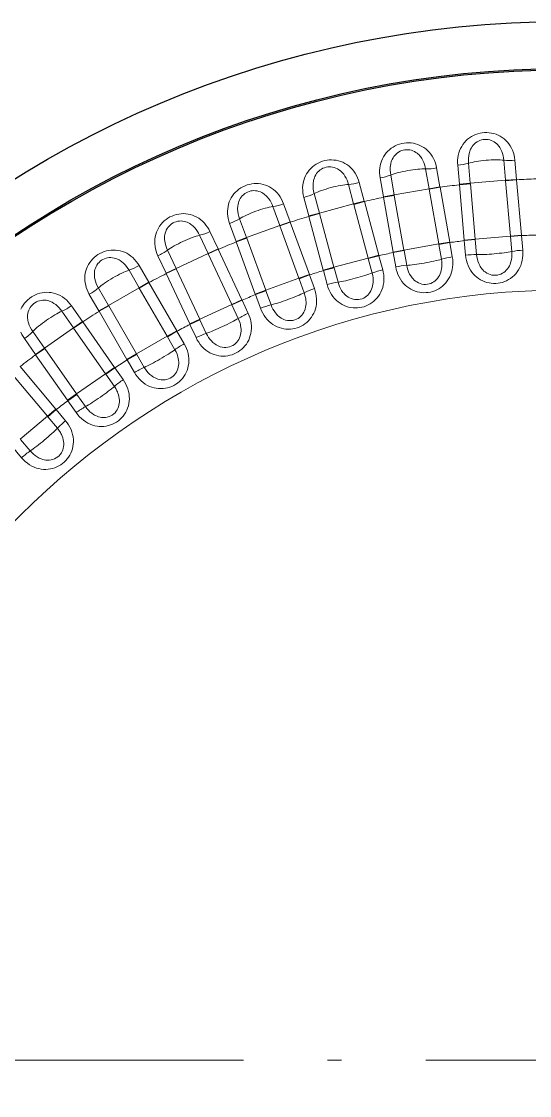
# Model space of a CAD drawing. Extents: x 0 to 297, y 0 to 562.
# Drawn here: x 134.13 to 152.24, y 523.42 to 561.73 of the extents above; entities that cross this region are included whole.
import ezdxf

# ---------------------------------------------------------------- set-up
doc = ezdxf.new("R2010")
doc.units = 0
doc.linetypes.add('DASHDOT', pattern=[18.5, 12, -3, 0.5, -3])

msp = doc.modelspace()

# ---------------------------------------------------------------- linework, layer by layer
at = {"color": 7, "lineweight": 13, "ltscale": 0.01795}
for p, q in [((150.132, 555.958), (150.068, 556.673)), ((151.328, 556.783), (151.389, 556.068)), ((148.538, 556.471), (148.661, 555.764)), ((147.419, 555.545), (147.293, 556.252)), ((144.752, 554.898), (144.565, 555.591)), ((143.093, 555.126), (143.337, 554.451)), ((142.152, 554.02), (141.905, 554.694)), ((139.638, 552.919), (139.333, 553.569)), ((137.964, 552.856), (138.322, 552.234)), ((135.568, 551.395), (135.978, 550.806)), ((134.945, 550.083), (134.532, 550.67))]:
    msp.add_line(p, q, dxfattribs=at)
at = {"color": 7, "lineweight": 13, "ltscale": 0.017124}
for p, q in [((151.721, 556.783), (151.782, 556.1)), ((146.174, 555.986), (146.352, 555.324)), ((144.372, 554.794), (144.195, 555.456)), ((140.849, 554.238), (141.139, 553.617)), ((139.282, 552.751), (138.993, 553.372)), ((134.623, 549.855), (134.231, 550.417))]:
    msp.add_line(p, q, dxfattribs=at)
at = {"color": 7, "lineweight": 13, "ltscale": 0.017125}
for p, q in [((148.93, 556.505), (149.05, 555.831)), ((147.031, 555.475), (146.913, 556.15)), ((143.473, 555.228), (143.708, 554.584)), ((138.321, 553.022), (138.664, 552.429)), ((136.889, 551.405), (136.547, 551.998))]:
    msp.add_line(p, q, dxfattribs=at)
at = {"color": 7, "lineweight": 13, "ltscale": 0.017123}
msp.add_line((149.74, 555.922), (149.681, 556.604), dxfattribs=at)
at = {"color": 7, "lineweight": 13, "ltscale": 0.017951}
msp.add_line((145.786, 555.918), (145.971, 555.224), dxfattribs=at)
at = {"color": 7, "lineweight": 13, "ltscale": 0.009852}
for p, q in [((150.132, 555.958), (149.74, 555.922)), ((151.389, 556.068), (151.782, 556.1)), ((147.419, 555.545), (147.031, 555.475)), ((148.661, 555.764), (149.05, 555.831)), ((145.971, 555.224), (146.352, 555.324)), ((143.337, 554.451), (143.708, 554.584)), ((142.152, 554.02), (141.782, 553.883)), ((151.565, 554.058), (151.957, 554.092)), ((140.781, 553.452), (141.139, 553.617)), ((139.638, 552.919), (139.282, 552.751)), ((138.322, 552.234), (138.664, 552.429)), ((137.23, 551.603), (136.889, 551.405)), ((140.491, 551.091), (140.134, 550.924)), ((134.945, 550.083), (134.623, 549.855)), ((137.135, 549.154), (137.458, 549.379)), ((136.092, 548.444), (135.769, 548.218))]:
    msp.add_line(p, q, dxfattribs=at)
at = {"color": 7, "lineweight": 13, "ltscale": 0.000372138}
msp.add_line((149.741, 555.907), (149.74, 555.922), dxfattribs=at)
at = {"color": 7, "lineweight": 13, "ltscale": 0.009853}
for p, q in [((150.134, 555.941), (149.741, 555.907)), ((151.39, 556.051), (151.783, 556.085)), ((147.422, 555.529), (147.034, 555.46)), ((148.664, 555.748), (149.052, 555.816)), ((145.975, 555.208), (146.356, 555.31)), ((144.757, 554.881), (144.376, 554.779)), ((143.343, 554.436), (143.713, 554.57)), ((142.158, 554.004), (141.787, 553.87)), ((150.307, 553.965), (149.914, 553.931)), ((151.563, 554.075), (151.956, 554.11)), ((140.788, 553.437), (141.145, 553.604)), ((147.767, 553.576), (147.378, 553.507)), ((149.009, 553.794), (149.397, 553.863)), ((149.011, 553.778), (149.4, 553.845)), ((150.308, 553.948), (149.916, 553.913)), ((146.488, 553.292), (146.869, 553.394)), ((146.493, 553.276), (146.873, 553.377)), ((147.769, 553.559), (147.382, 553.49)), ((139.645, 552.904), (139.288, 552.737)), ((145.27, 552.966), (144.889, 552.864)), ((145.274, 552.949), (144.894, 552.846)), ((144.021, 552.572), (144.392, 552.707)), ((144.027, 552.556), (144.398, 552.69)), ((138.33, 552.219), (138.672, 552.417)), ((142.836, 552.141), (142.466, 552.006)), ((142.842, 552.125), (142.472, 551.989)), ((141.626, 551.64), (141.984, 551.806)), ((141.634, 551.624), (141.991, 551.79)), ((137.238, 551.589), (136.897, 551.392)), ((135.988, 550.792), (136.311, 551.018)), ((140.483, 551.107), (140.126, 550.94)), ((139.322, 550.502), (139.663, 550.699)), ((139.33, 550.487), (139.672, 550.684)), ((134.955, 550.069), (134.632, 549.843)), ((138.23, 549.871), (137.888, 549.674)), ((138.238, 549.857), (137.897, 549.659)), ((137.125, 549.168), (137.448, 549.394)), ((136.102, 548.43), (135.78, 548.204)), ((135.053, 547.647), (135.355, 547.901)), ((135.064, 547.634), (135.367, 547.887))]:
    msp.add_line(p, q, dxfattribs=at)
at = {"color": 7, "lineweight": 13, "ltscale": 0.049583}
for p, q in [((149.741, 555.907), (149.914, 553.931)), ((150.134, 555.941), (150.307, 553.965)), ((151.563, 554.075), (151.39, 556.051)), ((151.956, 554.11), (151.783, 556.085)), ((147.422, 555.529), (147.767, 553.576)), ((149.009, 553.794), (148.664, 555.748)), ((149.397, 553.863), (149.052, 555.816)), ((144.392, 552.707), (143.713, 554.57)), ((142.158, 554.004), (142.836, 552.141)), ((141.984, 551.806), (141.145, 553.604)), ((141.787, 553.87), (142.466, 552.006)), ((141.626, 551.64), (140.788, 553.437)), ((139.645, 552.904), (140.483, 551.107)), ((139.663, 550.699), (138.672, 552.417)), ((136.897, 551.392), (137.888, 549.674)), ((137.238, 551.589), (138.23, 549.871)), ((137.448, 549.394), (136.311, 551.018)), ((137.125, 549.168), (135.988, 550.792)), ((134.955, 550.069), (136.092, 548.444)), ((135.355, 547.901), (134.081, 549.42))]:
    msp.add_line(p, q, dxfattribs=at)
at = {"color": 7, "lineweight": 13, "ltscale": 0.03153}
for p, q in [((151.389, 556.068), (150.132, 555.958)), ((145.971, 555.224), (144.752, 554.898)), ((143.337, 554.451), (142.152, 554.02)), ((140.781, 553.452), (139.638, 552.919)), ((144.021, 552.572), (142.836, 552.141)), ((135.978, 550.806), (134.945, 550.083)), ((137.125, 549.168), (136.092, 548.444))]:
    msp.add_line(p, q, dxfattribs=at)
at = {"color": 7, "lineweight": 13, "ltscale": 0.000416652}
msp.add_line((150.134, 555.941), (150.132, 555.958), dxfattribs=at)
at = {"color": 7, "lineweight": 13, "ltscale": 0.000416585}
msp.add_line((151.39, 556.051), (151.389, 556.068), dxfattribs=at)
at = {"color": 7, "lineweight": 13, "ltscale": 0.000370751}
msp.add_line((151.783, 556.085), (151.782, 556.1), dxfattribs=at)
at = {"color": 7, "lineweight": 13, "ltscale": 0.031529}
for p, q in [((148.661, 555.764), (147.419, 555.545)), ((151.563, 554.075), (150.307, 553.965)), ((149.009, 553.794), (147.767, 553.576)), ((146.488, 553.292), (145.27, 552.966)), ((138.322, 552.234), (137.23, 551.603)), ((141.626, 551.64), (140.483, 551.107)), ((139.322, 550.502), (138.23, 549.871))]:
    msp.add_line(p, q, dxfattribs=at)
at = {"color": 7, "lineweight": 13, "ltscale": 0.000416878}
msp.add_line((147.422, 555.529), (147.419, 555.545), dxfattribs=at)
at = {"color": 7, "lineweight": 13, "ltscale": 0.000416745}
msp.add_line((148.664, 555.748), (148.661, 555.764), dxfattribs=at)
at = {"color": 7, "lineweight": 13, "ltscale": 0.00037054}
msp.add_line((149.052, 555.816), (149.05, 555.831), dxfattribs=at)
at = {"color": 7, "lineweight": 13, "ltscale": 0.000416948}
msp.add_line((145.975, 555.208), (145.971, 555.224), dxfattribs=at)
at = {"color": 7, "lineweight": 13, "ltscale": 0.049582}
for p, q in [((146.488, 553.292), (145.975, 555.208)), ((146.869, 553.394), (146.356, 555.31)), ((144.757, 554.881), (145.27, 552.966)), ((139.288, 552.737), (140.126, 550.94)), ((139.322, 550.502), (138.33, 552.219))]:
    msp.add_line(p, q, dxfattribs=at)
at = {"color": 7, "lineweight": 13, "ltscale": 0.000371442}
msp.add_line((146.356, 555.31), (146.352, 555.324), dxfattribs=at)
at = {"color": 7, "lineweight": 13, "ltscale": 0.000371645}
msp.add_line((147.034, 555.46), (147.031, 555.475), dxfattribs=at)
at = {"color": 7, "lineweight": 13, "ltscale": 0.049581}
for p, q in [((147.034, 555.46), (147.378, 553.507)), ((144.021, 552.572), (143.343, 554.436)), ((134.632, 549.843), (135.769, 548.218))]:
    msp.add_line(p, q, dxfattribs=at)
at = {"color": 7, "lineweight": 13, "ltscale": 0.009851}
for p, q in [((144.752, 554.898), (144.372, 554.794)), ((135.978, 550.806), (136.302, 551.031))]:
    msp.add_line(p, q, dxfattribs=at)
at = {"color": 7, "lineweight": 13, "ltscale": 0.000370949}
msp.add_line((144.376, 554.779), (144.372, 554.794), dxfattribs=at)
at = {"color": 7, "lineweight": 13, "ltscale": 0.049584}
for p, q in [((144.376, 554.779), (144.889, 552.864)), ((135.053, 547.647), (133.779, 549.167))]:
    msp.add_line(p, q, dxfattribs=at)
at = {"color": 7, "lineweight": 13, "ltscale": 0.000417245}
msp.add_line((144.757, 554.881), (144.752, 554.898), dxfattribs=at)
at = {"color": 7, "lineweight": 13, "ltscale": 0.017126}
for p, q in [((141.782, 553.883), (141.549, 554.527)), ((135.909, 551.591), (136.302, 551.031))]:
    msp.add_line(p, q, dxfattribs=at)
at = {"color": 7, "lineweight": 13, "ltscale": 0.000417167}
msp.add_line((143.343, 554.436), (143.337, 554.451), dxfattribs=at)
at = {"color": 7, "lineweight": 13, "ltscale": 0.000370629}
msp.add_line((143.713, 554.57), (143.708, 554.584), dxfattribs=at)
at = {"color": 7, "lineweight": 13, "ltscale": 0.017949}
for p, q in [((140.479, 554.103), (140.781, 553.452)), ((137.23, 551.603), (136.87, 552.224))]:
    msp.add_line(p, q, dxfattribs=at)
at = {"color": 7, "lineweight": 13, "ltscale": 0.000417428}
msp.add_line((142.158, 554.004), (142.152, 554.02), dxfattribs=at)
at = {"color": 7, "lineweight": 13, "ltscale": 0.000424319}
msp.add_line((150.307, 553.965), (150.308, 553.948), dxfattribs=at)
at = {"color": 7, "lineweight": 13, "ltscale": 0.000424285}
msp.add_line((151.565, 554.058), (151.563, 554.075), dxfattribs=at)
at = {"color": 7, "lineweight": 13, "ltscale": 0.013375}
for p, q in [((151.565, 554.058), (151.61, 553.525)), ((146.493, 553.276), (146.63, 552.759)), ((147.863, 553.032), (147.769, 553.559)), ((138.506, 549.394), (138.238, 549.857))]:
    msp.add_line(p, q, dxfattribs=at)
at = {"color": 7, "lineweight": 13, "ltscale": 0.000445666}
msp.add_line((151.957, 554.092), (151.956, 554.11), dxfattribs=at)
at = {"color": 7, "lineweight": 13, "ltscale": 0.012962}
for p, q in [((151.957, 554.092), (152.003, 553.575)), ((146.873, 553.377), (147.008, 552.876)), ((141.991, 551.79), (142.21, 551.32)), ((142.649, 551.502), (142.472, 551.989)), ((140.353, 550.454), (140.134, 550.924)), ((139.672, 550.684), (139.932, 550.235))]:
    msp.add_line(p, q, dxfattribs=at)
at = {"color": 7, "lineweight": 13, "ltscale": 0.000370987}
msp.add_line((141.145, 553.604), (141.139, 553.617), dxfattribs=at)
at = {"color": 7, "lineweight": 13, "ltscale": 0.000369975}
msp.add_line((141.787, 553.87), (141.782, 553.883), dxfattribs=at)
at = {"color": 7, "lineweight": 13, "ltscale": 0.00042459}
msp.add_line((147.767, 553.576), (147.769, 553.559), dxfattribs=at)
at = {"color": 7, "lineweight": 13, "ltscale": 0.000424458}
msp.add_line((149.011, 553.778), (149.009, 553.794), dxfattribs=at)
at = {"color": 7, "lineweight": 13, "ltscale": 0.013374}
for p, q in [((149.011, 553.778), (149.104, 553.251)), ((145.414, 552.433), (145.274, 552.949)), ((143.026, 551.622), (142.842, 552.125)), ((140.717, 550.607), (140.491, 551.091)), ((139.33, 550.487), (139.597, 550.023)), ((137.135, 549.154), (137.441, 548.715)), ((135.064, 547.634), (135.408, 547.224)), ((134.443, 546.414), (134.098, 546.824))]:
    msp.add_line(p, q, dxfattribs=at)
at = {"color": 7, "lineweight": 13, "ltscale": 0.000446158}
msp.add_line((149.4, 553.845), (149.397, 553.863), dxfattribs=at)
at = {"color": 7, "lineweight": 13, "ltscale": 0.012961}
for p, q in [((149.4, 553.845), (149.49, 553.335)), ((149.961, 553.397), (149.916, 553.913)), ((147.471, 552.979), (147.382, 553.49)), ((145.028, 552.346), (144.894, 552.846)), ((144.398, 552.69), (144.575, 552.203)), ((137.458, 549.379), (137.756, 548.955)), ((135.367, 547.887), (135.7, 547.49)), ((134.13, 546.172), (133.797, 546.57))]:
    msp.add_line(p, q, dxfattribs=at)
at = {"color": 7, "lineweight": 13, "ltscale": 0.000445766}
msp.add_line((149.914, 553.931), (149.916, 553.913), dxfattribs=at)
at = {"color": 7, "lineweight": 13, "ltscale": 0.013373}
for p, q in [((150.356, 553.416), (150.308, 553.948)), ((144.027, 552.556), (144.209, 552.053)), ((141.634, 551.624), (141.859, 551.139)), ((136.41, 547.993), (136.102, 548.43))]:
    msp.add_line(p, q, dxfattribs=at)
at = {"color": 7, "lineweight": 13, "ltscale": 0.000417445}
msp.add_line((140.788, 553.437), (140.781, 553.452), dxfattribs=at)
at = {"color": 7, "lineweight": 13, "ltscale": 0.000424812}
msp.add_line((146.493, 553.276), (146.488, 553.292), dxfattribs=at)
at = {"color": 7, "lineweight": 13, "ltscale": 0.000445354}
msp.add_line((146.873, 553.377), (146.869, 553.394), dxfattribs=at)
at = {"color": 7, "lineweight": 13, "ltscale": 0.00044629}
msp.add_line((147.378, 553.507), (147.382, 553.49), dxfattribs=at)
at = {"color": 7, "lineweight": 13, "ltscale": 0.000417606}
msp.add_line((139.645, 552.904), (139.638, 552.919), dxfattribs=at)
at = {"color": 7, "lineweight": 13, "ltscale": 0.000445552}
msp.add_line((144.889, 552.864), (144.894, 552.846), dxfattribs=at)
at = {"color": 7, "lineweight": 13, "ltscale": 0.000425009}
msp.add_line((145.27, 552.966), (145.274, 552.949), dxfattribs=at)
at = {"color": 7, "lineweight": 13, "ltscale": 0.000370776}
msp.add_line((138.672, 552.417), (138.664, 552.429), dxfattribs=at)
at = {"color": 7, "lineweight": 13, "ltscale": 0.000371724}
msp.add_line((139.288, 552.737), (139.282, 552.751), dxfattribs=at)
at = {"color": 7, "lineweight": 13, "ltscale": 0.00042525}
msp.add_line((144.027, 552.556), (144.021, 552.572), dxfattribs=at)
at = {"color": 7, "lineweight": 13, "ltscale": 0.000446369}
msp.add_line((144.398, 552.69), (144.392, 552.707), dxfattribs=at)
at = {"color": 7, "lineweight": 13, "ltscale": 0.000417516}
msp.add_line((138.33, 552.219), (138.322, 552.234), dxfattribs=at)
at = {"color": 7, "lineweight": 13, "ltscale": 0.000424077}
msp.add_line((142.836, 552.141), (142.842, 552.125), dxfattribs=at)
at = {"color": 7, "lineweight": 13, "ltscale": 0.000445792}
msp.add_line((141.991, 551.79), (141.984, 551.806), dxfattribs=at)
at = {"color": 7, "lineweight": 13, "ltscale": 0.000445196}
msp.add_line((142.466, 552.006), (142.472, 551.989), dxfattribs=at)
at = {"color": 7, "lineweight": 13, "ltscale": 0.000371143}
msp.add_line((136.897, 551.392), (136.889, 551.405), dxfattribs=at)
at = {"color": 7, "lineweight": 13, "ltscale": 0.000417706}
msp.add_line((137.238, 551.589), (137.23, 551.603), dxfattribs=at)
at = {"color": 7, "lineweight": 13, "ltscale": 0.00042565}
msp.add_line((141.634, 551.624), (141.626, 551.64), dxfattribs=at)
at = {"color": 7, "lineweight": 13, "ltscale": 0.000370019}
msp.add_line((136.311, 551.018), (136.302, 551.031), dxfattribs=at)
at = {"color": 7, "lineweight": 13, "ltscale": 0.000444893}
msp.add_line((140.126, 550.94), (140.134, 550.924), dxfattribs=at)
at = {"color": 7, "lineweight": 13, "ltscale": 0.000424428}
msp.add_line((140.483, 551.107), (140.491, 551.091), dxfattribs=at)
at = {"color": 7, "lineweight": 13, "ltscale": 0.000416954}
msp.add_line((135.988, 550.792), (135.978, 550.806), dxfattribs=at)
at = {"color": 7, "lineweight": 13, "ltscale": 0.000445525}
msp.add_line((139.672, 550.684), (139.663, 550.699), dxfattribs=at)
at = {"color": 7, "lineweight": 13, "ltscale": 0.000424518}
msp.add_line((139.33, 550.487), (139.322, 550.502), dxfattribs=at)
at = {"color": 7, "lineweight": 13, "ltscale": 0.000371642}
msp.add_line((134.632, 549.843), (134.623, 549.855), dxfattribs=at)
at = {"color": 7, "lineweight": 13, "ltscale": 0.000417391}
msp.add_line((134.955, 550.069), (134.945, 550.083), dxfattribs=at)
at = {"color": 7, "lineweight": 13, "ltscale": 0.000424709}
msp.add_line((138.23, 549.871), (138.238, 549.857), dxfattribs=at)
at = {"color": 7, "lineweight": 13, "ltscale": 0.000446362}
msp.add_line((137.458, 549.379), (137.448, 549.394), dxfattribs=at)
at = {"color": 7, "lineweight": 13, "ltscale": 0.000445907}
msp.add_line((137.888, 549.674), (137.897, 549.659), dxfattribs=at)
at = {"color": 7, "lineweight": 13, "ltscale": 0.01296}
for p, q in [((138.156, 549.21), (137.897, 549.659)), ((136.077, 547.779), (135.78, 548.204))]:
    msp.add_line(p, q, dxfattribs=at)
at = {"color": 7, "lineweight": 13, "ltscale": 0.000424361}
msp.add_line((137.135, 549.154), (137.125, 549.168), dxfattribs=at)
at = {"color": 7, "lineweight": 13, "ltscale": 0.000446799}
msp.add_line((135.769, 548.218), (135.78, 548.204), dxfattribs=at)
at = {"color": 7, "lineweight": 13, "ltscale": 0.000425017}
msp.add_line((136.092, 548.444), (136.102, 548.43), dxfattribs=at)
at = {"color": 7, "lineweight": 13, "ltscale": 0.000445735}
msp.add_line((135.367, 547.887), (135.355, 547.901), dxfattribs=at)
at = {"color": 7, "lineweight": 13, "ltscale": 0.031528}
msp.add_line((135.053, 547.647), (134.087, 546.837), dxfattribs=at)
at = {"color": 7, "lineweight": 13, "ltscale": 0.000424295}
msp.add_line((135.064, 547.634), (135.053, 547.647), dxfattribs=at)
at = {"color": 7, "linetype": 'DASHDOT', "lineweight": 13}
msp.add_line((111.542, 524.68), (195.462, 524.68), dxfattribs=at)
at = {"color": 7, "lineweight": 13}
for points in [[(149.681, 556.604), (149.676, 556.693), (149.678, 556.782), (149.686, 556.87), (149.701, 556.956), (149.722, 557.04), (149.75, 557.122), (149.784, 557.201), (149.824, 557.276), (149.869, 557.346), (149.92, 557.411), (149.975, 557.472), (150.036, 557.528), (150.101, 557.578), (150.17, 557.623), (150.242, 557.662), (150.318, 557.696), (150.397, 557.723), (150.477, 557.744), (150.559, 557.758), (150.642, 557.766), (150.725, 557.767), (150.808, 557.762), (150.89, 557.75), (150.971, 557.731), (151.049, 557.706), (151.126, 557.675), (151.199, 557.638), (151.269, 557.594), (151.335, 557.545), (151.396, 557.491), (151.453, 557.431), (151.506, 557.367), (151.555, 557.294), (151.599, 557.216), (151.636, 557.135), (151.667, 557.05), (151.692, 556.963), (151.71, 556.874), (151.721, 556.783)], [(150.068, 556.673), (150.064, 556.763), (150.066, 556.852), (150.075, 556.938), (150.091, 557.022), (150.102, 557.062), (150.114, 557.101), (150.128, 557.139), (150.144, 557.175), (150.172, 557.227), (150.203, 557.276), (150.238, 557.321), (150.276, 557.362), (150.321, 557.402), (150.37, 557.437), (150.422, 557.466), (150.476, 557.49), (150.532, 557.508), (150.59, 557.52), (150.648, 557.526), (150.707, 557.526), (150.765, 557.52), (150.823, 557.508), (150.879, 557.49), (150.934, 557.466), (150.986, 557.437), (151.035, 557.402), (151.072, 557.37), (151.107, 557.336), (151.14, 557.298), (151.163, 557.268), (151.185, 557.236), (151.223, 557.168), (151.257, 557.095), (151.284, 557.017), (151.303, 556.941), (151.318, 556.863), (151.328, 556.783)], [(146.913, 556.15), (146.901, 556.238), (146.895, 556.326), (146.895, 556.415), (146.903, 556.502), (146.916, 556.588), (146.937, 556.672), (146.964, 556.753), (146.997, 556.832), (147.036, 556.905), (147.081, 556.974), (147.131, 557.04), (147.186, 557.101), (147.246, 557.157), (147.311, 557.207), (147.38, 557.253), (147.453, 557.293), (147.529, 557.326), (147.607, 557.354), (147.687, 557.376), (147.769, 557.391), (147.852, 557.399), (147.935, 557.401), (148.018, 557.396), (148.1, 557.385), (148.18, 557.367), (148.259, 557.342), (148.335, 557.312), (148.408, 557.274), (148.478, 557.231), (148.545, 557.182), (148.607, 557.128), (148.664, 557.068), (148.72, 557), (148.771, 556.927), (148.815, 556.849), (148.853, 556.767), (148.885, 556.682), (148.911, 556.595), (148.93, 556.505)], [(147.293, 556.252), (147.281, 556.341), (147.275, 556.43), (147.276, 556.517), (147.285, 556.601), (147.292, 556.642), (147.301, 556.682), (147.312, 556.721), (147.325, 556.759), (147.348, 556.813), (147.375, 556.864), (147.405, 556.912), (147.44, 556.956), (147.482, 557), (147.527, 557.039), (147.576, 557.073), (147.628, 557.101), (147.682, 557.124), (147.739, 557.141), (147.796, 557.153), (147.855, 557.158), (147.914, 557.157), (147.972, 557.15), (148.03, 557.137), (148.086, 557.118), (148.141, 557.093), (148.193, 557.062), (148.232, 557.034), (148.27, 557.003), (148.306, 556.968), (148.332, 556.94), (148.356, 556.91), (148.401, 556.846), (148.44, 556.776), (148.474, 556.701), (148.5, 556.627), (148.522, 556.55), (148.538, 556.471)], [(144.195, 555.456), (144.175, 555.542), (144.162, 555.63), (144.155, 555.718), (144.154, 555.806), (144.16, 555.892), (144.173, 555.978), (144.193, 556.061), (144.22, 556.142), (144.252, 556.219), (144.29, 556.292), (144.335, 556.361), (144.385, 556.427), (144.44, 556.488), (144.5, 556.544), (144.565, 556.595), (144.634, 556.641), (144.706, 556.682), (144.782, 556.716), (144.86, 556.744), (144.94, 556.767), (145.022, 556.782), (145.104, 556.791), (145.187, 556.794), (145.27, 556.789), (145.352, 556.779), (145.432, 556.761), (145.511, 556.737), (145.587, 556.707), (145.661, 556.67), (145.731, 556.627), (145.797, 556.578), (145.86, 556.524), (145.922, 556.46), (145.978, 556.392), (146.029, 556.318), (146.074, 556.24), (146.114, 556.158), (146.147, 556.073), (146.174, 555.986)], [(144.565, 555.591), (144.545, 555.679), (144.531, 555.767), (144.525, 555.853), (144.527, 555.938), (144.53, 555.979), (144.536, 556.02), (144.543, 556.06), (144.553, 556.098), (144.571, 556.154), (144.593, 556.207), (144.62, 556.258), (144.65, 556.305), (144.688, 556.352), (144.73, 556.395), (144.775, 556.433), (144.824, 556.466), (144.877, 556.494), (144.931, 556.516), (144.988, 556.532), (145.046, 556.542), (145.104, 556.546), (145.163, 556.544), (145.222, 556.536), (145.28, 556.522), (145.336, 556.502), (145.391, 556.477), (145.433, 556.452), (145.473, 556.424), (145.512, 556.393), (145.54, 556.367), (145.566, 556.339), (145.617, 556.279), (145.662, 556.213), (145.702, 556.141), (145.735, 556.069), (145.763, 555.995), (145.786, 555.918)], [(141.549, 554.527), (141.521, 554.612), (141.5, 554.698), (141.485, 554.785), (141.477, 554.872), (141.476, 554.959), (141.481, 555.046), (141.494, 555.131), (141.513, 555.214), (141.538, 555.293), (141.57, 555.369), (141.608, 555.442), (141.652, 555.511), (141.702, 555.577), (141.757, 555.638), (141.817, 555.695), (141.882, 555.747), (141.95, 555.793), (142.023, 555.834), (142.098, 555.869), (142.176, 555.898), (142.256, 555.921), (142.338, 555.937), (142.42, 555.947), (142.503, 555.95), (142.585, 555.946), (142.667, 555.936), (142.747, 555.919), (142.826, 555.895), (142.902, 555.865), (142.976, 555.828), (143.047, 555.785), (143.114, 555.736), (143.181, 555.679), (143.243, 555.615), (143.3, 555.546), (143.352, 555.473), (143.398, 555.395), (143.439, 555.313), (143.473, 555.228)], [(141.905, 554.694), (141.877, 554.78), (141.856, 554.866), (141.842, 554.952), (141.836, 555.037), (141.836, 555.078), (141.838, 555.12), (141.843, 555.159), (141.849, 555.199), (141.862, 555.256), (141.879, 555.311), (141.901, 555.364), (141.928, 555.413), (141.961, 555.464), (141.999, 555.51), (142.041, 555.552), (142.087, 555.589), (142.137, 555.621), (142.189, 555.647), (142.244, 555.669), (142.301, 555.684), (142.359, 555.693), (142.418, 555.696), (142.477, 555.693), (142.536, 555.685), (142.594, 555.67), (142.65, 555.649), (142.694, 555.628), (142.737, 555.603), (142.778, 555.575), (142.808, 555.552), (142.837, 555.527), (142.893, 555.472), (142.944, 555.409), (142.99, 555.341), (143.029, 555.273), (143.063, 555.201), (143.093, 555.126)], [(138.993, 553.372), (138.958, 553.454), (138.929, 553.538), (138.907, 553.623), (138.891, 553.71), (138.882, 553.796), (138.88, 553.883), (138.885, 553.968), (138.897, 554.053), (138.916, 554.133), (138.941, 554.212), (138.973, 554.288), (139.01, 554.361), (139.054, 554.431), (139.104, 554.497), (139.159, 554.559), (139.218, 554.616), (139.283, 554.668), (139.351, 554.715), (139.423, 554.757), (139.498, 554.792), (139.576, 554.822), (139.656, 554.845), (139.737, 554.862), (139.819, 554.872), (139.902, 554.876), (139.984, 554.872), (140.066, 554.862), (140.146, 554.846), (140.225, 554.822), (140.301, 554.792), (140.376, 554.756), (140.447, 554.713), (140.518, 554.661), (140.586, 554.603), (140.649, 554.54), (140.707, 554.471), (140.76, 554.397), (140.807, 554.319), (140.849, 554.238)], [(139.333, 553.569), (139.298, 553.652), (139.27, 553.737), (139.248, 553.821), (139.235, 553.905), (139.231, 553.946), (139.23, 553.987), (139.23, 554.027), (139.233, 554.067), (139.241, 554.125), (139.254, 554.182), (139.271, 554.236), (139.293, 554.288), (139.322, 554.341), (139.356, 554.39), (139.394, 554.435), (139.437, 554.476), (139.483, 554.513), (139.533, 554.544), (139.586, 554.569), (139.642, 554.59), (139.699, 554.604), (139.757, 554.612), (139.816, 554.615), (139.875, 554.611), (139.934, 554.601), (139.993, 554.585), (140.038, 554.568), (140.083, 554.547), (140.126, 554.523), (140.158, 554.503), (140.189, 554.48), (140.249, 554.43), (140.306, 554.372), (140.358, 554.308), (140.402, 554.244), (140.443, 554.175), (140.479, 554.103)], [(136.547, 551.998), (136.506, 552.077), (136.47, 552.158), (136.44, 552.241), (136.417, 552.326), (136.4, 552.411), (136.391, 552.497), (136.388, 552.583), (136.393, 552.668), (136.404, 552.75), (136.423, 552.831), (136.447, 552.909), (136.479, 552.985), (136.516, 553.059), (136.56, 553.129), (136.609, 553.195), (136.664, 553.257), (136.723, 553.315), (136.787, 553.368), (136.856, 553.415), (136.927, 553.457), (137.002, 553.494), (137.08, 553.524), (137.159, 553.548), (137.24, 553.565), (137.322, 553.576), (137.404, 553.579), (137.486, 553.577), (137.568, 553.567), (137.648, 553.55), (137.727, 553.527), (137.804, 553.497), (137.879, 553.461), (137.955, 553.416), (138.027, 553.364), (138.095, 553.306), (138.159, 553.242), (138.218, 553.174), (138.272, 553.1), (138.321, 553.022)], [(152.003, 553.575), (152.008, 553.482), (152.005, 553.389), (151.996, 553.297), (151.98, 553.206), (151.958, 553.118), (151.928, 553.032), (151.892, 552.95), (151.849, 552.872), (151.803, 552.801), (151.751, 552.735), (151.694, 552.674), (151.632, 552.618), (151.567, 552.567), (151.498, 552.523), (151.425, 552.484), (151.35, 552.452), (151.275, 552.426), (151.197, 552.406), (151.119, 552.393), (151.039, 552.386), (150.96, 552.385), (150.88, 552.391), (150.801, 552.403), (150.724, 552.421), (150.647, 552.446), (150.572, 552.477), (150.499, 552.514), (150.429, 552.557), (150.363, 552.606), (150.301, 552.661), (150.243, 552.721), (150.189, 552.786), (150.137, 552.861), (150.09, 552.942), (150.051, 553.027), (150.018, 553.116), (149.992, 553.207), (149.972, 553.301), (149.961, 553.397)], [(136.87, 552.224), (136.827, 552.304), (136.791, 552.386), (136.763, 552.468), (136.742, 552.55), (136.735, 552.591), (136.73, 552.632), (136.727, 552.672), (136.726, 552.711), (136.729, 552.77), (136.737, 552.827), (136.749, 552.883), (136.767, 552.937), (136.791, 552.992), (136.82, 553.044), (136.854, 553.093), (136.893, 553.137), (136.937, 553.177), (136.984, 553.213), (137.034, 553.243), (137.088, 553.268), (137.143, 553.287), (137.201, 553.3), (137.259, 553.308), (137.319, 553.309), (137.378, 553.305), (137.438, 553.294), (137.485, 553.281), (137.531, 553.264), (137.576, 553.244), (137.61, 553.226), (137.643, 553.207), (137.707, 553.162), (137.768, 553.109), (137.826, 553.05), (137.875, 552.99), (137.922, 552.925), (137.964, 552.856)], [(149.49, 553.335), (149.503, 553.242), (149.509, 553.149), (149.508, 553.057), (149.5, 552.965), (149.485, 552.875), (149.463, 552.787), (149.434, 552.702), (149.399, 552.621), (149.358, 552.546), (149.312, 552.476), (149.261, 552.41), (149.205, 552.349), (149.144, 552.293), (149.079, 552.242), (149.01, 552.197), (148.938, 552.158), (148.865, 552.126), (148.79, 552.1), (148.713, 552.08), (148.634, 552.066), (148.555, 552.058), (148.475, 552.057), (148.396, 552.062), (148.316, 552.073), (148.238, 552.091), (148.16, 552.115), (148.085, 552.146), (148.011, 552.183), (147.941, 552.226), (147.874, 552.275), (147.811, 552.33), (147.752, 552.39), (147.693, 552.461), (147.64, 552.537), (147.593, 552.619), (147.553, 552.704), (147.519, 552.793), (147.491, 552.885), (147.471, 552.979)], [(149.104, 553.251), (149.116, 553.159), (149.121, 553.068), (149.12, 553.023), (149.118, 552.979), (149.11, 552.914), (149.098, 552.851), (149.082, 552.79), (149.061, 552.732), (149.034, 552.673), (149.002, 552.619), (148.966, 552.568), (148.926, 552.523), (148.883, 552.482), (148.836, 552.447), (148.786, 552.417), (148.727, 552.389), (148.666, 552.369), (148.602, 552.356), (148.538, 552.351), (148.473, 552.353), (148.408, 552.364), (148.344, 552.382), (148.281, 552.407), (148.221, 552.44), (148.176, 552.471), (148.134, 552.506), (148.093, 552.546), (148.055, 552.589), (148.031, 552.62), (148.008, 552.653), (147.967, 552.723), (147.931, 552.799), (147.903, 552.873), (147.88, 552.952), (147.863, 553.032)], [(151.61, 553.525), (151.615, 553.433), (151.611, 553.342), (151.607, 553.297), (151.601, 553.253), (151.587, 553.189), (151.57, 553.127), (151.548, 553.068), (151.523, 553.013), (151.491, 552.956), (151.455, 552.905), (151.414, 552.858), (151.371, 552.816), (151.324, 552.779), (151.274, 552.748), (151.222, 552.722), (151.16, 552.7), (151.097, 552.685), (151.033, 552.678), (150.968, 552.678), (150.904, 552.686), (150.84, 552.702), (150.778, 552.726), (150.718, 552.757), (150.661, 552.795), (150.619, 552.83), (150.579, 552.868), (150.542, 552.911), (150.508, 552.958), (150.487, 552.991), (150.467, 553.025), (150.432, 553.099), (150.403, 553.177), (150.382, 553.254), (150.366, 553.334), (150.356, 553.416)], [(147.008, 552.876), (147.029, 552.785), (147.043, 552.693), (147.05, 552.601), (147.05, 552.509), (147.043, 552.418), (147.029, 552.328), (147.007, 552.241), (146.979, 552.157), (146.945, 552.079), (146.906, 552.005), (146.86, 551.935), (146.81, 551.869), (146.754, 551.808), (146.693, 551.752), (146.629, 551.701), (146.56, 551.656), (146.49, 551.618), (146.418, 551.585), (146.343, 551.558), (146.266, 551.538), (146.188, 551.523), (146.108, 551.515), (146.029, 551.513), (145.949, 551.517), (145.869, 551.528), (145.789, 551.545), (145.711, 551.569), (145.635, 551.6), (145.562, 551.637), (145.491, 551.68), (145.423, 551.729), (145.359, 551.783), (145.294, 551.849), (145.235, 551.92), (145.181, 551.997), (145.133, 552.079), (145.091, 552.165), (145.056, 552.254), (145.028, 552.346)], [(146.63, 552.759), (146.65, 552.669), (146.663, 552.578), (146.666, 552.533), (146.668, 552.489), (146.666, 552.423), (146.66, 552.36), (146.649, 552.298), (146.633, 552.238), (146.611, 552.178), (146.585, 552.12), (146.553, 552.067), (146.517, 552.018), (146.477, 551.974), (146.434, 551.934), (146.387, 551.9), (146.33, 551.867), (146.271, 551.842), (146.209, 551.824), (146.145, 551.813), (146.08, 551.81), (146.014, 551.814), (145.949, 551.827), (145.885, 551.847), (145.822, 551.875), (145.775, 551.901), (145.729, 551.933), (145.685, 551.968), (145.643, 552.008), (145.617, 552.037), (145.591, 552.068), (145.544, 552.134), (145.502, 552.206), (145.467, 552.278), (145.438, 552.354), (145.414, 552.433)], [(134.108, 551.47), (134.145, 551.544), (134.188, 551.614), (134.237, 551.681), (134.291, 551.743), (134.351, 551.802), (134.414, 551.855), (134.482, 551.903), (134.554, 551.946), (134.628, 551.983), (134.705, 552.013), (134.785, 552.038), (134.865, 552.055), (134.947, 552.066), (135.029, 552.071), (135.111, 552.068), (135.192, 552.059), (135.273, 552.042), (135.352, 552.019), (135.43, 551.99), (135.509, 551.951), (135.586, 551.906), (135.659, 551.854), (135.728, 551.796), (135.793, 551.733), (135.853, 551.664), (135.909, 551.591)], [(144.575, 552.203), (144.604, 552.114), (144.626, 552.024), (144.641, 551.932), (144.649, 551.841), (144.65, 551.749), (144.644, 551.659), (144.63, 551.57), (144.609, 551.484), (144.582, 551.403), (144.549, 551.326), (144.51, 551.252), (144.465, 551.182), (144.415, 551.116), (144.36, 551.055), (144.3, 550.999), (144.236, 550.948), (144.169, 550.904), (144.1, 550.865), (144.027, 550.832), (143.953, 550.805), (143.876, 550.783), (143.798, 550.768), (143.718, 550.759), (143.639, 550.757), (143.558, 550.76), (143.477, 550.771), (143.398, 550.788), (143.319, 550.812), (143.242, 550.842), (143.168, 550.879), (143.096, 550.922), (143.028, 550.971), (142.958, 551.03), (142.892, 551.096), (142.832, 551.168), (142.777, 551.245), (142.728, 551.327), (142.685, 551.413), (142.649, 551.502)], [(144.209, 552.053), (144.237, 551.965), (144.258, 551.876), (144.265, 551.832), (144.27, 551.787), (144.274, 551.722), (144.273, 551.658), (144.268, 551.595), (144.257, 551.535), (144.241, 551.472), (144.219, 551.413), (144.193, 551.357), (144.161, 551.305), (144.125, 551.258), (144.085, 551.215), (144.042, 551.176), (143.988, 551.139), (143.931, 551.108), (143.871, 551.085), (143.808, 551.069), (143.744, 551.06), (143.678, 551.059), (143.612, 551.065), (143.546, 551.079), (143.481, 551.102), (143.431, 551.124), (143.383, 551.151), (143.336, 551.183), (143.291, 551.219), (143.262, 551.246), (143.234, 551.274), (143.182, 551.336), (143.133, 551.404), (143.093, 551.473), (143.057, 551.546), (143.026, 551.622)], [(134.532, 550.67), (134.483, 550.746), (134.44, 550.824), (134.405, 550.903), (134.377, 550.983), (134.366, 551.023), (134.358, 551.064), (134.351, 551.103), (134.347, 551.143), (134.345, 551.201), (134.347, 551.259), (134.355, 551.316), (134.368, 551.37), (134.387, 551.428), (134.412, 551.482), (134.441, 551.533), (134.476, 551.581), (134.516, 551.625), (134.56, 551.664), (134.608, 551.699), (134.659, 551.728), (134.712, 551.752), (134.768, 551.771), (134.826, 551.783), (134.885, 551.79), (134.945, 551.79), (135.005, 551.785), (135.053, 551.776), (135.1, 551.764), (135.148, 551.747), (135.182, 551.733), (135.217, 551.716), (135.285, 551.677), (135.35, 551.63), (135.413, 551.576), (135.468, 551.52), (135.519, 551.46), (135.568, 551.395)], [(142.21, 551.32), (142.247, 551.234), (142.277, 551.146), (142.3, 551.056), (142.316, 550.966), (142.325, 550.875), (142.326, 550.784), (142.32, 550.695), (142.307, 550.607), (142.287, 550.524), (142.261, 550.444), (142.229, 550.367), (142.19, 550.294), (142.146, 550.224), (142.096, 550.158), (142.041, 550.097), (141.982, 550.041), (141.919, 549.991), (141.853, 549.946), (141.784, 549.907), (141.712, 549.873), (141.638, 549.845), (141.561, 549.823), (141.483, 549.807), (141.403, 549.798), (141.323, 549.795), (141.241, 549.798), (141.161, 549.808), (141.08, 549.825), (141.001, 549.848), (140.924, 549.878), (140.849, 549.915), (140.776, 549.958), (140.701, 550.011), (140.63, 550.071), (140.564, 550.137), (140.502, 550.209), (140.446, 550.286), (140.396, 550.368), (140.353, 550.454)], [(141.859, 551.139), (141.894, 551.054), (141.923, 550.967), (141.934, 550.923), (141.943, 550.88), (141.952, 550.815), (141.957, 550.751), (141.957, 550.688), (141.952, 550.627), (141.941, 550.563), (141.925, 550.502), (141.903, 550.444), (141.876, 550.39), (141.845, 550.339), (141.809, 550.293), (141.768, 550.251), (141.718, 550.209), (141.664, 550.174), (141.606, 550.145), (141.545, 550.123), (141.482, 550.109), (141.416, 550.102), (141.35, 550.103), (141.283, 550.111), (141.216, 550.128), (141.165, 550.146), (141.115, 550.169), (141.065, 550.196), (141.017, 550.228), (140.986, 550.252), (140.956, 550.278), (140.898, 550.335), (140.844, 550.399), (140.797, 550.464), (140.755, 550.533), (140.717, 550.607)], [(134.231, 550.417), (134.183, 550.491), (134.14, 550.569), (134.103, 550.649)], [(139.932, 550.235), (139.975, 550.152), (140.013, 550.067), (140.044, 549.98), (140.067, 549.891), (140.084, 549.801), (140.094, 549.711), (140.095, 549.621), (140.09, 549.532), (140.077, 549.448), (140.058, 549.366), (140.033, 549.287), (140.001, 549.21), (139.963, 549.137), (139.919, 549.067), (139.869, 549.001), (139.815, 548.94), (139.757, 548.885), (139.696, 548.835), (139.63, 548.79), (139.561, 548.75), (139.489, 548.715), (139.415, 548.687), (139.339, 548.664), (139.26, 548.648), (139.18, 548.638), (139.099, 548.634), (139.017, 548.637), (138.936, 548.647), (138.855, 548.663), (138.776, 548.686), (138.698, 548.716), (138.622, 548.752), (138.542, 548.799), (138.466, 548.853), (138.394, 548.913), (138.327, 548.979), (138.264, 549.051), (138.207, 549.128), (138.156, 549.21)], [(139.597, 550.023), (139.64, 549.942), (139.676, 549.858), (139.691, 549.815), (139.703, 549.773), (139.719, 549.709), (139.729, 549.646), (139.734, 549.583), (139.735, 549.522), (139.729, 549.457), (139.718, 549.395), (139.702, 549.335), (139.68, 549.279), (139.653, 549.226), (139.621, 549.176), (139.584, 549.131), (139.538, 549.085), (139.487, 549.045), (139.432, 549.011), (139.373, 548.984), (139.311, 548.964), (139.247, 548.952), (139.181, 548.947), (139.113, 548.95), (139.045, 548.96), (138.993, 548.974), (138.94, 548.992), (138.889, 549.015), (138.838, 549.043), (138.805, 549.064), (138.773, 549.087), (138.71, 549.139), (138.65, 549.198), (138.598, 549.258), (138.55, 549.324), (138.506, 549.394)], [(137.756, 548.955), (137.807, 548.876), (137.852, 548.795), (137.89, 548.71), (137.921, 548.624), (137.946, 548.536), (137.963, 548.447), (137.973, 548.358), (137.975, 548.269), (137.97, 548.184), (137.958, 548.101), (137.939, 548.019), (137.914, 547.94), (137.883, 547.864), (137.845, 547.79), (137.802, 547.721), (137.753, 547.655), (137.7, 547.595), (137.643, 547.54), (137.582, 547.489), (137.517, 547.443), (137.448, 547.403), (137.376, 547.368), (137.302, 547.338), (137.226, 547.315), (137.147, 547.298), (137.066, 547.287), (136.985, 547.283), (136.903, 547.286), (136.821, 547.295), (136.74, 547.311), (136.659, 547.334), (136.58, 547.364), (136.497, 547.403), (136.417, 547.45), (136.34, 547.504), (136.267, 547.564), (136.198, 547.63), (136.135, 547.702), (136.077, 547.779)], [(137.441, 548.715), (137.491, 548.637), (137.534, 548.557), (137.552, 548.516), (137.569, 548.474), (137.59, 548.412), (137.605, 548.35), (137.616, 548.288), (137.622, 548.227), (137.622, 548.163), (137.617, 548.1), (137.605, 548.039), (137.588, 547.981), (137.566, 547.925), (137.539, 547.873), (137.506, 547.825), (137.464, 547.775), (137.417, 547.731), (137.365, 547.692), (137.309, 547.66), (137.249, 547.635), (137.186, 547.617), (137.12, 547.606), (137.053, 547.603), (136.984, 547.608), (136.93, 547.617), (136.877, 547.631), (136.823, 547.649), (136.771, 547.672), (136.736, 547.69), (136.701, 547.711), (136.634, 547.757), (136.57, 547.81), (136.513, 547.866), (136.459, 547.927), (136.41, 547.993)], [(135.7, 547.49), (135.758, 547.416), (135.809, 547.339), (135.855, 547.258), (135.894, 547.175), (135.926, 547.089), (135.951, 547.002), (135.968, 546.914), (135.978, 546.826), (135.98, 546.741), (135.976, 546.657), (135.964, 546.574), (135.946, 546.493), (135.922, 546.414), (135.89, 546.338), (135.853, 546.265), (135.81, 546.195), (135.763, 546.131), (135.711, 546.07), (135.654, 546.014), (135.594, 545.963), (135.529, 545.917), (135.46, 545.876), (135.389, 545.84), (135.315, 545.811), (135.238, 545.787), (135.158, 545.769), (135.078, 545.758), (134.996, 545.753), (134.913, 545.755), (134.831, 545.764), (134.749, 545.78), (134.668, 545.803), (134.581, 545.835), (134.497, 545.874), (134.416, 545.921), (134.338, 545.975), (134.264, 546.035), (134.194, 546.101), (134.13, 546.172)], [(135.408, 547.224), (135.464, 547.151), (135.514, 547.074), (135.536, 547.035), (135.556, 546.995), (135.582, 546.935), (135.603, 546.875), (135.619, 546.814), (135.63, 546.754), (135.636, 546.689), (135.636, 546.626), (135.63, 546.565), (135.618, 546.505), (135.601, 546.448), (135.578, 546.394), (135.55, 546.343), (135.513, 546.289), (135.469, 546.241), (135.421, 546.198), (135.368, 546.162), (135.31, 546.131), (135.249, 546.108), (135.184, 546.091), (135.117, 546.082), (135.049, 546.081), (134.994, 546.085), (134.94, 546.094), (134.885, 546.108), (134.83, 546.127), (134.794, 546.142), (134.758, 546.159), (134.687, 546.199), (134.619, 546.246), (134.557, 546.297), (134.498, 546.353), (134.443, 546.414)]]:
    msp.add_lwpolyline(points, dxfattribs=at)
at = {"color": 7, "lineweight": 30}
for radius in [37.05, 35.375, 35.325]:
    msp.add_circle((153.502, 524.68), radius, dxfattribs=at)
at = {"color": 7, "lineweight": 13}
msp.add_circle((153.502, 524.68), 27.472, dxfattribs=at)
for centre, radius, start, end in [((149.536, 558.585), 1.985, 274.1767, 285.5588), ((151.52, 558.758), 1.985, 264.4411, 275.8233), ((148.557, 558.456), 1.985, 269.4411, 280.8233), ((145.632, 557.896), 1.985, 274.4411, 285.8233), ((146.596, 558.11), 1.985, 279.1767, 290.5589), ((153.502, 524.68), 31.452, 96.867, 98.133), ((153.502, 524.68), 31.452, 91.867, 93.133), ((143.709, 557.381), 1.985, 284.1767, 295.5589), ((142.767, 557.084), 1.985, 279.4411, 290.8233), ((153.502, 524.68), 31.452, 101.867, 103.133), ((153.502, 524.68), 31.452, 106.867, 108.133), ((140.896, 556.403), 1.985, 289.1767, 300.5589), ((139.984, 556.025), 1.985, 284.4411, 295.8233), ((153.502, 524.68), 29.452, 91.9938, 93.0062), ((153.502, 524.68), 31.452, 111.867, 113.133), ((153.502, 524.68), 29.452, 96.9938, 98.0062), ((152.306, 549.576), 4.011, 94.3382, 99.9895), ((138.179, 555.184), 1.985, 294.1767, 305.5589), ((153.502, 524.68), 29.452, 101.9938, 103.0062), ((150.141, 549.377), 4.011, 99.3382, 104.9895), ((150.356, 549.405), 4.011, 90.0105, 95.6619), ((137.304, 554.728), 1.985, 289.4411, 300.8233), ((153.502, 524.68), 29.452, 106.9938, 108.0062), ((148.001, 548.99), 4.011, 104.3382, 109.9895), ((148.213, 549.037), 4.011, 95.0105, 100.6619), ((153.502, 524.68), 31.452, 116.867, 118.133), ((146.111, 548.483), 4.011, 100.0105, 105.6619), ((135.579, 553.732), 1.985, 299.1767, 310.5588), ((145.904, 548.418), 4.011, 109.3382, 114.9895), ((153.502, 524.68), 29.452, 111.9938, 113.0062), ((134.746, 553.202), 1.985, 294.4411, 305.8233), ((153.502, 524.68), 31.452, 121.867, 123.133), ((143.864, 547.665), 4.011, 114.3382, 119.9895), ((144.064, 547.748), 4.011, 105.0105, 110.6619), ((153.502, 524.68), 29.452, 116.9938, 118.0062), ((133.115, 552.06), 1.985, 304.1767, 315.5589), ((142.09, 546.838), 4.011, 110.0105, 115.6618), ((141.897, 546.738), 4.011, 119.3382, 124.9895), ((153.502, 524.68), 31.452, 126.867, 128.133), ((153.502, 524.68), 29.452, 121.9938, 123.0062), ((140.202, 545.759), 4.011, 115.0105, 120.6618), ((140.019, 545.642), 4.011, 124.3382, 129.9895), ((153.502, 524.68), 29.452, 126.9938, 128.0062), ((138.415, 544.52), 4.011, 120.0105, 125.6618), ((138.243, 544.387), 4.011, 129.3382, 134.9896), ((136.744, 543.129), 4.011, 125.0105, 130.6618)]:
    msp.add_arc(centre, radius, start, end, dxfattribs=at)
for centre, major_axis, ratio, start_param, end_param in [((150.705, 556.644), (0.797, 0.07), 0.171335, 0.660114, 2.481479), ((147.93, 556.279), (0.788, 0.139), 0.171335, 0.660114, 2.481479), ((145.197, 555.673), (0.773, 0.207), 0.171335, 0.660114, 2.481479), ((142.528, 554.831), (0.752, 0.274), 0.171335, 0.660114, 2.481479), ((139.942, 553.76), (0.725, 0.338), 0.171335, 0.660114, 2.481479), ((148.476, 553.185), (0.788, 0.139), 0.08912, 3.80602, 5.618757), ((150.979, 553.514), (0.797, 0.07), 0.08912, 3.80602, 5.618757), ((137.459, 552.468), (0.693, 0.4), 0.171335, 0.660114, 2.481479), ((146.011, 552.638), (0.773, 0.207), 0.08912, 3.80602, 5.618757), ((143.602, 551.879), (0.752, 0.274), 0.08912, 3.80602, 5.618757), ((135.098, 550.964), (0.655, 0.459), 0.171335, 0.660114, 2.481479), ((141.27, 550.913), (0.725, 0.338), 0.08912, 3.80602, 5.618757), ((139.03, 549.747), (0.693, 0.4), 0.08912, 3.80602, 5.618757), ((136.9, 548.39), (0.655, 0.459), 0.08912, 3.80602, 5.618757), ((134.897, 546.853), (0.613, 0.514), 0.08912, 3.80602, 5.618757)]:
    msp.add_ellipse(centre, major_axis=major_axis, ratio=ratio, start_param=start_param, end_param=end_param, dxfattribs=at)

doc.saveas('drawing.dxf')
